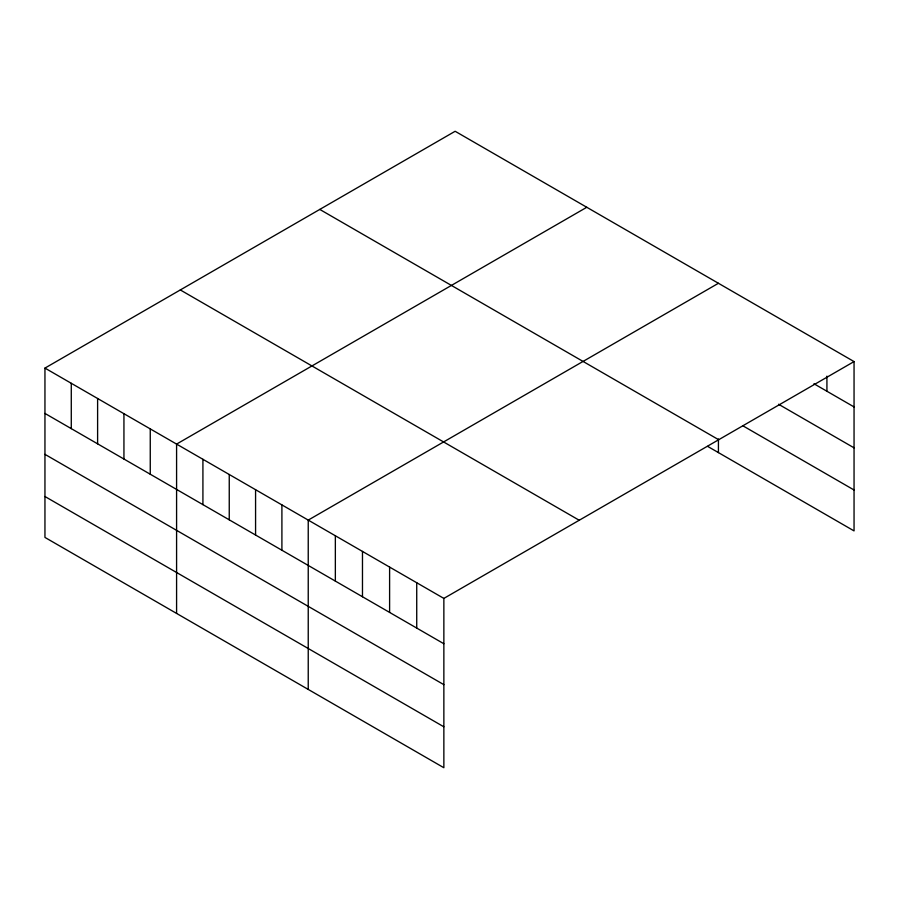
<?xml version="1.0" encoding="UTF-8"?>
<svg xmlns="http://www.w3.org/2000/svg" width="899" height="899" viewBox="0 0 899 899"><rect width="100%" height="100%" fill="white"/><g stroke="black" fill="none" stroke-linecap="round" stroke-linejoin="round"><path stroke-width="1.35" d="M44.95 368.096L443.859 598.408L443.859 767.724L44.95 537.422L44.95 368.096L455.141 131.276L854.05 361.578L854.05 530.904L707.648 446.376M586.777 207.276L176.586 444.095L176.586 613.421M718.425 283.275L308.233 520.105L308.233 689.421M443.859 598.408L854.05 361.578M813.955 383.761L854.05 406.921M778.568 404.258L854.05 447.837M743.192 425.98L854.05 489.989M319.774 209.422L718.683 439.735M180.317 289.95L579.226 520.251M44.95 413.428L443.859 643.74M44.95 454.343L443.859 684.656M44.95 496.506L443.859 726.808M826.923 376.142L826.923 391.256M718.425 438.959L718.425 452.602M416.731 582.743L416.731 628.075M389.604 567.078L389.604 612.421M362.477 551.424L362.477 596.756M335.349 535.759L335.349 581.091M281.904 504.901L281.904 550.233M255.574 489.697L255.574 535.04M229.245 474.503L229.245 519.836M202.916 459.299L202.916 504.631M150.257 428.902L150.257 474.234M123.938 413.697L123.938 459.029M97.609 398.504L97.609 443.836M71.279 383.3L71.279 428.632"/></g></svg>
